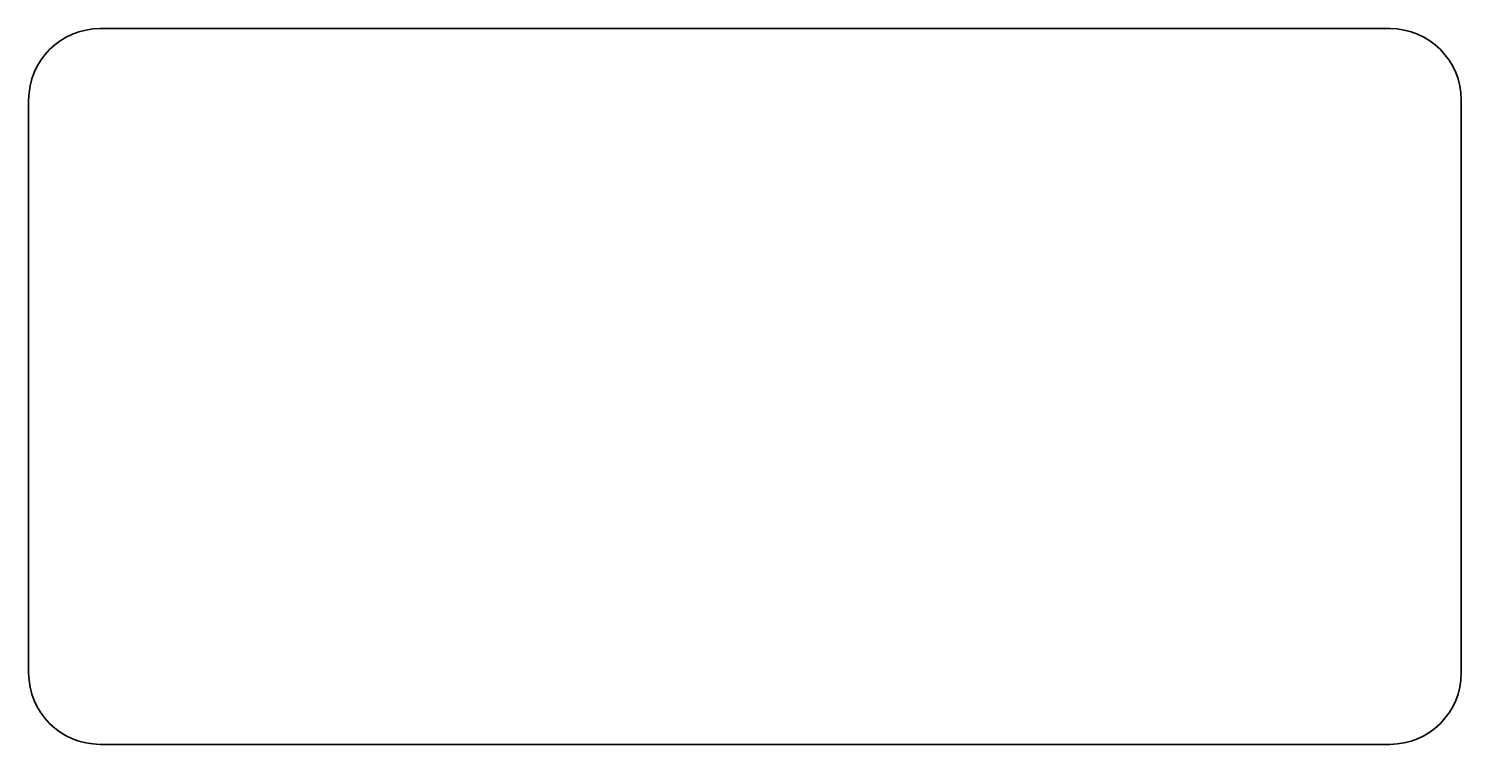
# Model space of a CAD drawing. Header units: inches. Extents: x -1158 to -858, y -1779 to -1629.
import ezdxf

# ---------------------------------------------------------------- set-up
doc = ezdxf.new("R2010")
doc.units = ezdxf.units.IN
doc.header["$MEASUREMENT"] = 0
doc.layers.add('Capa 1', color=7, linetype='Continuous')

msp = doc.modelspace()

# ---------------------------------------------------------------- linework, layer by layer
at = {"layer": 'Capa 1', "color": 250, "lineweight": 35, "true_color": 0x201815}
msp.add_open_spline([(-1158.01, -1764.11), (-1158.01, -1764.11), (-1158.01, -1644.11), (-1158.01, -1644.11), (-1158.01, -1635.83), (-1151.29, -1629.11), (-1143.01, -1629.11), (-1143.01, -1629.11), (-873.01, -1629.11), (-873.01, -1629.11), (-864.72, -1629.11), (-858.01, -1635.83), (-858.01, -1644.11), (-858.01, -1644.11), (-858.01, -1764.11), (-858.01, -1764.11), (-858.01, -1772.4), (-864.72, -1779.11), (-873.01, -1779.11), (-873.01, -1779.11), (-1143.01, -1779.11), (-1143.01, -1779.11), (-1151.29, -1779.11), (-1158.01, -1772.4), (-1158.01, -1764.11)], degree=3, knots=[0, 0, 0, 0, 1, 1, 1, 2, 2, 2, 3, 3, 3, 4, 4, 4, 5, 5, 5, 6, 6, 6, 7, 7, 7, 8, 8, 8, 8], dxfattribs=at)

doc.saveas('drawing.dxf')
